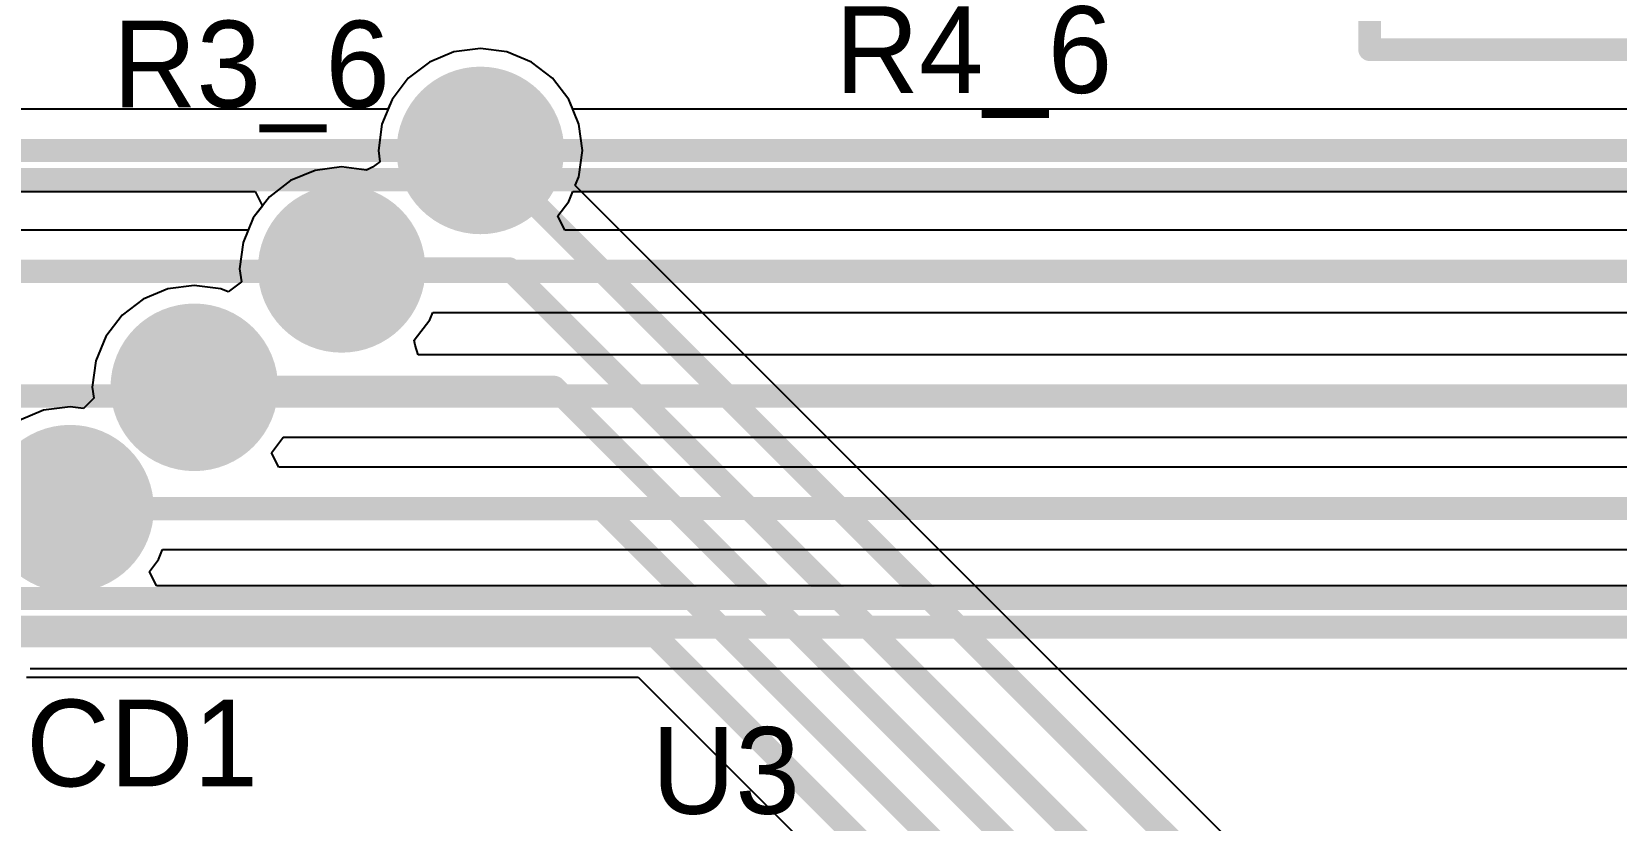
# Model space of a CAD drawing. Header units: millimetres. Extents: x 0.67 to 7.75, y 0.64 to 6.06.
# Drawn here: x 1.145 to 1.693, y 2.498 to 2.771 of the extents above; entities that cross this region are included whole.
import ezdxf

# ---------------------------------------------------------------- set-up
doc = ezdxf.new("R2010")
doc.units = ezdxf.units.MM
doc.header["$MEASUREMENT"] = 0
for name, color, linetype in [('BottomLayer', 5, 'Continuous'), ('BottomSolder', 6, 'Continuous'), ('MultiLayer', 9, 'Continuous'), ('PadHoleLayer', 156, 'Continuous'), ('TopLayer', 1, 'Continuous'), ('TopOverlay', 2, 'Continuous'), ('TopSolder', 216, 'Continuous'), ('ViaHoleLayer', 16, 'Continuous')]:
    doc.layers.add(name, color=color, linetype=linetype)

# ---------------------------------------------------------------- blocks, each defined once
blk = doc.blocks.new('HDR1X2_176')
at = {"layer": 'BottomLayer', "const_width": 0.02953}
blk.add_lwpolyline([(0.08524, 0, 1), (0.11476, 0, 1)], format="xyb", close=True, dxfattribs=at)
at = {"layer": 'BottomLayer'}
blk.add_solid([(-0.02953, -0.02953), (0.02953, -0.02953), (-0.02953, 0.02953), (0.02953, 0.02953)], dxfattribs=at)
at = {"layer": 'BottomSolder', "const_width": 0.03353}
blk.add_lwpolyline([(0.08324, 0, 1), (0.11676, 0, 1)], format="xyb", close=True, dxfattribs=at)
at = {"layer": 'BottomSolder'}
blk.add_solid([(-0.03353, -0.03353), (0.03353, -0.03353), (-0.03353, 0.03353), (0.03353, 0.03353)], dxfattribs=at)
at = {"layer": 'MultiLayer', "const_width": 0.02953}
blk.add_lwpolyline([(0.08524, 0, 1), (0.11476, 0, 1)], format="xyb", close=True, dxfattribs=at)
at = {"layer": 'MultiLayer'}
blk.add_solid([(-0.02953, -0.02953), (0.02953, -0.02953), (-0.02953, 0.02953), (0.02953, 0.02953)], dxfattribs=at)
at = {"layer": 'PadHoleLayer', "const_width": 0.01772}
for points in [[(-0.00886, 0, 1), (0.00886, 0, 1)], [(0.09114, 0, 1), (0.10886, 0, 1)]]:
    blk.add_lwpolyline(points, format="xyb", close=True, dxfattribs=at)
at = {"layer": 'TopLayer', "const_width": 0.02953}
blk.add_lwpolyline([(0.08524, 0, 1), (0.11476, 0, 1)], format="xyb", close=True, dxfattribs=at)
at = {"layer": 'TopLayer'}
blk.add_solid([(-0.02953, -0.02953), (0.02953, -0.02953), (-0.02953, 0.02953), (0.02953, 0.02953)], dxfattribs=at)
at = {"layer": 'TopOverlay', "const_width": 0.00787}
for points in [[(-0.05, -0.05), (-0.05, 0.05)], [(-0.05, 0.05), (0.15, 0.05)], [(0.15, -0.05), (0.15, 0.05)], [(-0.05, -0.05), (0.15, -0.05)]]:
    blk.add_lwpolyline(points, dxfattribs=at)
at = {"layer": 'TopOverlay', "const_width": 0.00394}
for points in [[(-0.05197, 0.05, 1), (-0.04803, 0.05, 1)], [(-0.05197, 0.05, 1), (-0.04803, 0.05, 1)], [(0.14803, 0.05, 1), (0.15197, 0.05, 1)], [(0.14803, 0.05, 1), (0.15197, 0.05, 1)], [(-0.05197, -0.05, 1), (-0.04803, -0.05, 1)], [(-0.05197, -0.05, 1), (-0.04803, -0.05, 1)], [(0.14803, -0.05, 1), (0.15197, -0.05, 1)], [(0.14803, -0.05, 1), (0.15197, -0.05, 1)]]:
    blk.add_lwpolyline(points, format="xyb", close=True, dxfattribs=at)
at = {"layer": 'TopSolder', "const_width": 0.03353}
blk.add_lwpolyline([(0.08324, 0, 1), (0.11676, 0, 1)], format="xyb", close=True, dxfattribs=at)
at = {"layer": 'TopSolder'}
blk.add_solid([(-0.03353, -0.03353), (0.03353, -0.03353), (-0.03353, 0.03353), (0.03353, 0.03353)], dxfattribs=at)

msp = doc.modelspace()

# ---------------------------------------------------------------- linework, layer by layer
at = {"layer": 'BottomLayer'}
for p, q in [((1.29086, 2.7641), (1.28235, 2.76057)), ((1.3, 2.7653), (1.29086, 2.7641)), ((1.30914, 2.7641), (1.3, 2.7653)), ((1.31765, 2.76057), (1.30914, 2.7641)), ((1.28235, 2.76057), (1.27504, 2.75496)), ((1.32496, 2.75496), (1.31765, 2.76057)), ((1.27504, 2.75496), (1.26943, 2.74765)), ((1.33057, 2.74765), (1.32496, 2.75496)), ((1.26943, 2.74765), (1.26803, 2.74427)), ((1.33197, 2.74427), (1.33057, 2.74765)), ((1.26803, 2.74427), (1.01137, 2.74427)), ((2.26803, 2.74427), (1.33197, 2.74427)), ((1.02099, 2.71573), (1.22209, 2.71573)), ((1.22209, 2.71573), (1.22455, 2.71073)), ((1.33057, 2.71235), (1.33197, 2.71573)), ((1.33197, 2.71573), (2.21632, 2.71573)), ((1.22455, 2.71073), (1.22143, 2.70665)), ((1.32678, 2.70741), (1.33057, 2.71235)), ((1.22143, 2.70665), (1.21967, 2.70241)), ((1.32925, 2.70241), (1.32678, 2.70741)), ((1.21967, 2.70241), (1.02777, 2.70241)), ((2.21426, 2.70241), (1.32925, 2.70241)), ((1.27714, 2.66427), (1.28257, 2.67135)), ((1.28257, 2.67135), (1.28361, 2.67386)), ((1.28361, 2.67386), (2.15943, 2.67386)), ((1.27742, 2.66254), (1.27714, 2.66427)), ((1.27853, 2.65927), (1.27742, 2.66254)), ((2.15679, 2.65927), (1.27853, 2.65927)), ((1.22775, 2.62536), (1.23157, 2.63035)), ((1.23157, 2.63035), (1.23173, 2.63073)), ((1.23173, 2.63073), (2.10432, 2.63073)), ((1.23021, 2.62036), (1.22775, 2.62536)), ((2.10348, 2.62036), (1.23021, 2.62036)), ((1.18857, 2.58835), (1.19001, 2.59182)), ((1.19001, 2.59182), (2.04439, 2.59182)), ((1.18545, 2.58427), (1.18857, 2.58835)), ((1.18791, 2.57927), (1.18545, 2.58427)), ((2.04261, 2.57927), (1.18791, 2.57927)), ((1.14421, 2.55073), (2.04344, 2.55073))]:
    msp.add_line(p, q, dxfattribs=at)
at = {"layer": 'BottomLayer', "const_width": 0.025}
for points in [[(1.2875, 2.73, 1), (1.3125, 2.73, 1)], [(1.2395, 2.689, 1), (1.2645, 2.689, 1)], [(1.1885, 2.648, 1), (1.2135, 2.648, 1)], [(1.1455, 2.606, 1), (1.1705, 2.606, 1)]]:
    msp.add_lwpolyline(points, format="xyb", close=True, dxfattribs=at)
at = {"layer": 'BottomLayer', "const_width": 0.008}
for points in [[(1.00546, 2.73), (2.3, 2.73)], [(1.02186, 2.68814), (6.45186, 2.68814)], [(1.03954, 2.645), (3.63976, 2.645)], [(1.03109, 2.60609), (6.24391, 2.60609)], [(1.025, 2.565), (3.555, 2.565)]]:
    msp.add_lwpolyline(points, dxfattribs=at)
at = {"layer": 'BottomSolder', "const_width": 0.029}
for points in [[(1.2855, 2.73, 1), (1.3145, 2.73, 1)], [(1.2375, 2.689, 1), (1.2665, 2.689, 1)], [(1.1865, 2.648, 1), (1.2155, 2.648, 1)], [(1.1435, 2.606, 1), (1.1725, 2.606, 1)]]:
    msp.add_lwpolyline(points, format="xyb", close=True, dxfattribs=at)
at = {"layer": 'MultiLayer', "const_width": 0.025}
for points in [[(1.2875, 2.73, 1), (1.3125, 2.73, 1)], [(1.2395, 2.689, 1), (1.2645, 2.689, 1)], [(1.1885, 2.648, 1), (1.2135, 2.648, 1)], [(1.1455, 2.606, 1), (1.1705, 2.606, 1)]]:
    msp.add_lwpolyline(points, format="xyb", close=True, dxfattribs=at)
at = {"layer": 'TopLayer'}
for p, q in [((1.29086, 2.7641), (1.28235, 2.76057)), ((1.3, 2.7653), (1.29086, 2.7641)), ((1.30914, 2.7641), (1.3, 2.7653)), ((1.31765, 2.76057), (1.30914, 2.7641)), ((1.28235, 2.76057), (1.27504, 2.75496)), ((1.32496, 2.75496), (1.31765, 2.76057)), ((1.27504, 2.75496), (1.26943, 2.74765)), ((1.33057, 2.74765), (1.32496, 2.75496)), ((1.26943, 2.74765), (1.2659, 2.73914)), ((1.3341, 2.73914), (1.33057, 2.74765)), ((1.2659, 2.73914), (1.2647, 2.73)), ((1.3353, 2.73), (1.3341, 2.73914)), ((1.26521, 2.7261), (1.26272, 2.72419)), ((1.2647, 2.73), (1.26521, 2.7261)), ((1.3341, 2.72086), (1.3353, 2.73)), ((1.24286, 2.7231), (1.23435, 2.71957)), ((1.252, 2.7243), (1.24286, 2.7231)), ((1.26055, 2.72318), (1.252, 2.7243)), ((1.26272, 2.72419), (1.26055, 2.72318)), ((1.33283, 2.71781), (1.3341, 2.72086)), ((1.23435, 2.71957), (1.22704, 2.71396)), ((1.61698, 2.43366), (1.33283, 2.71781)), ((1.22704, 2.71396), (1.22143, 2.70665)), ((1.22143, 2.70665), (1.2179, 2.69814)), ((1.2179, 2.69814), (1.2167, 2.689)), ((1.2167, 2.689), (1.21728, 2.68455)), ((1.19186, 2.6821), (1.18335, 2.67857)), ((1.201, 2.6833), (1.19186, 2.6821)), ((1.21014, 2.6821), (1.201, 2.6833)), ((1.2127, 2.68104), (1.21014, 2.6821)), ((1.21728, 2.68455), (1.2127, 2.68104)), ((1.18335, 2.67857), (1.17604, 2.67296)), ((1.17604, 2.67296), (1.17043, 2.66565)), ((1.17043, 2.66565), (1.1669, 2.65714)), ((1.1669, 2.65714), (1.1657, 2.648)), ((1.1662, 2.64422), (1.16266, 2.64069)), ((1.1657, 2.648), (1.1662, 2.64422)), ((1.14886, 2.6401), (1.14035, 2.63657)), ((1.158, 2.6413), (1.14886, 2.6401)), ((1.16266, 2.64069), (1.158, 2.6413)), ((1.14297, 2.54773), (1.35463, 2.54773)), ((1.35463, 2.54773), (1.50252, 2.39984))]:
    msp.add_line(p, q, dxfattribs=at)
for points, const_width in [([(1.2875, 2.73, 1), (1.3125, 2.73, 1)], 0.025), ([(1.298, 2.73, 1), (1.302, 2.73, 1)], 0.004), ([(1.29845, 2.73, 1), (1.30245, 2.73, 1)], 0.004), ([(1.29845, 2.73, 1), (1.30245, 2.73, 1)], 0.004), ([(1.2395, 2.689, 1), (1.2645, 2.689, 1)], 0.025), ([(1.25, 2.689, 1), (1.254, 2.689, 1)], 0.004), ([(1.308, 2.689, 1), (1.312, 2.689, 1)], 0.004), ([(1.308, 2.689, 1), (1.312, 2.689, 1)], 0.004), ([(1.1885, 2.648, 1), (1.2135, 2.648, 1)], 0.025), ([(1.199, 2.648, 1), (1.203, 2.648, 1)], 0.004), ([(1.32354, 2.648, 1), (1.32754, 2.648, 1)], 0.004), ([(1.32354, 2.648, 1), (1.32754, 2.648, 1)], 0.004), ([(1.1455, 2.606, 1), (1.1705, 2.606, 1)], 0.025), ([(1.156, 2.606, 1), (1.16, 2.606, 1)], 0.004), ([(1.34, 2.606, 1), (1.344, 2.606, 1)], 0.004), ([(1.34, 2.606, 1), (1.344, 2.606, 1)], 0.004), ([(1.35854, 2.562, 1), (1.36254, 2.562, 1)], 0.004), ([(1.35854, 2.562, 1), (1.36254, 2.562, 1)], 0.004)]:
    msp.add_lwpolyline(points, format="xyb", close=True, dxfattribs=dict(at, const_width=const_width))
at = {"layer": 'TopLayer', "const_width": 0.008}
for points in [[(1.3, 2.73), (1.30045, 2.73)], [(1.30045, 2.73), (1.6138, 2.41666)], [(1.252, 2.689), (1.31, 2.689)], [(1.31, 2.689), (1.5708, 2.4282)], [(1.201, 2.648), (1.32554, 2.648)], [(1.32554, 2.648), (1.5528, 2.42075)], [(1.158, 2.606), (1.342, 2.606)], [(1.342, 2.606), (1.5348, 2.4132)], [(1.111, 2.562), (1.36054, 2.562)], [(1.36054, 2.562), (1.5168, 2.40575)]]:
    msp.add_lwpolyline(points, dxfattribs=at)
at = {"layer": 'TopOverlay', "const_width": 0.008}
for points in [[(1.0278, 2.71989), (1.9428, 2.71989)], [(1.0278, 2.57489), (2.0078, 2.57489)]]:
    msp.add_lwpolyline(points, dxfattribs=at)
at = {"layer": 'TopSolder', "const_width": 0.029}
for points in [[(1.2855, 2.73, 1), (1.3145, 2.73, 1)], [(1.2375, 2.689, 1), (1.2665, 2.689, 1)], [(1.1865, 2.648, 1), (1.2155, 2.648, 1)], [(1.1435, 2.606, 1), (1.1725, 2.606, 1)]]:
    msp.add_lwpolyline(points, format="xyb", close=True, dxfattribs=at)
at = {"layer": 'ViaHoleLayer', "const_width": 0.014}
for points in [[(1.293, 2.73, 1), (1.307, 2.73, 1)], [(1.245, 2.689, 1), (1.259, 2.689, 1)], [(1.194, 2.648, 1), (1.208, 2.648, 1)], [(1.151, 2.606, 1), (1.165, 2.606, 1)]]:
    msp.add_lwpolyline(points, format="xyb", close=True, dxfattribs=at)

# ---------------------------------------------------------------- block references
at = {"rotation": 360}
msp.add_blockref('HDR1X2_176', (1.6578, 2.81489), dxfattribs=at)

# ---------------------------------------------------------------- texts
at = {"layer": 'TopOverlay'}
for s, p in [('R3_6', (1.1728, 2.74489)), ('R4_6', (1.4228, 2.74989)), ('CD1', (1.1428, 2.50989)), ('U3', (1.3593, 2.50039))]:
    msp.add_text(s, height=0.03, dxfattribs=at).set_placement(p)

doc.saveas('drawing.dxf')
